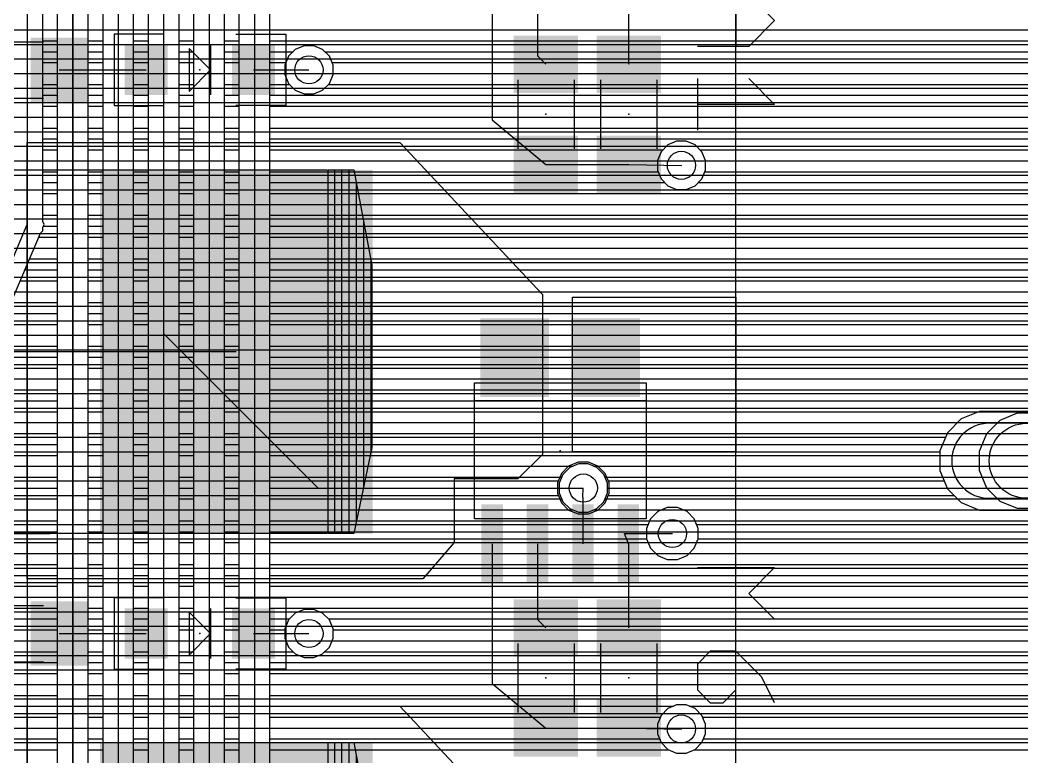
# Model space of a CAD drawing. Extents: x -0.45 to 6.54, y 0 to 7.98.
# Drawn here: x 1.202 to 2.305, y 3.424 to 4.235 of the extents above; entities that cross this region are included whole.
import ezdxf

# ---------------------------------------------------------------- set-up
doc = ezdxf.new("R2010")
doc.units = 0
for name, color, linetype in [('1', 22, 'CONTINUOUS'), ('15', 2, 'CONTINUOUS'), ('16', 175, 'CONTINUOUS'), ('17', 4, 'CONTINUOUS'), ('18', 4, 'CONTINUOUS'), ('2', 3, 'CONTINUOUS'), ('21', 253, 'CONTINUOUS'), ('23', 7, 'CONTINUOUS'), ('51', 253, 'CONTINUOUS')]:
    doc.layers.add(name, color=color, linetype=linetype)

# ---------------------------------------------------------------- blocks, each defined once
blk = doc.blocks.new('RECT')
blk.add_solid([(-0.5, -0.5), (0.5, -0.5), (-0.5, 0.5), (0.5, 0.5)])
blk = doc.blocks.new('LONGP100')
blk.add_lwpolyline([(-0.5, -0.5), (0.5, -0.5, 1), (0.5, 0.5), (-0.5, 0.5, 1)], format="xyb", close=True)
blk = doc.blocks.new('ROUNDP')
blk.add_circle((0, 0), 0.5)
blk = doc.blocks.new('ROUNDV')
blk.add_circle((0, 0), 0.5)

msp = doc.modelspace()

# ---------------------------------------------------------------- linework, layer by layer
at = {"layer": '1'}
for p, q in [((1.99, 0.2715), (1.99, 5.26)), ((1.7216, 4.278738), (1.7216, 4.125182)), ((1.7716, 4.278738), (1.7716, 4.195418)), ((1.8716, 4.278738), (1.8716, 4.186818)), ((1.99, 4.224), (3.44, 4.224)), ((1.99, 4.212), (3.44, 4.212)), ((1.7716, 4.195418), (1.7808, 4.186218)), ((1.99, 4.2), (3.44, 4.2)), ((1.245118, 4.18), (1.340945, 4.18)), ((1.459055, 4.18), (1.52, 4.18)), ((1.8716, 4.186818), (1.8722, 4.186218)), ((1.99, 4.188), (3.44, 4.188)), ((1.99, 4.176), (3.44, 4.176)), ((1.99, 4.164), (3.44, 4.164)), ((1.99, 4.152), (3.44, 4.152)), ((1.99, 4.14), (3.44, 4.14)), ((1.7216, 4.125182), (1.7808, 4.075982)), ((1.99, 4.128), (3.44, 4.128)), ((1.99, 4.116), (3.44, 4.116)), ((1.99, 4.104), (3.44, 4.104)), ((1.21, 3.62), (1.21, 4.1)), ((1.21, 4.1), (1.62, 4.1)), ((1.21, 4.096), (1.62376, 4.096)), ((1.62, 4.1), (1.777, 3.933)), ((1.99, 4.092), (3.44, 4.092)), ((1.21, 4.08), (1.638802, 4.08)), ((1.7808, 4.075982), (1.7808, 4.075982)), ((1.7808, 4.075982), (1.8722, 4.075982)), ((1.8722, 4.075982), (1.929882, 4.074882)), ((1.929882, 4.074882), (1.93, 4.075)), ((1.99, 4.08), (3.44, 4.08)), ((1.21, 4.064), (1.653844, 4.064)), ((1.99, 4.068), (3.44, 4.068)), ((1.21, 4.048), (1.668886, 4.048)), ((1.99, 4.056), (3.44, 4.056)), ((1.99, 4.044), (3.44, 4.044)), ((1.21, 4.032), (1.683928, 4.032)), ((1.99, 4.032), (3.44, 4.032)), ((1.21, 4.016), (1.69897, 4.016)), ((1.99, 4.02), (3.44, 4.02)), ((1.99, 4.008), (3.44, 4.008)), ((1.21, 4), (1.714012, 4)), ((1.99, 3.996), (3.44, 3.996)), ((1.21, 3.984), (1.729054, 3.984)), ((1.99, 3.984), (3.44, 3.984)), ((1.99, 3.972), (3.44, 3.972)), ((1.21, 3.968), (1.744096, 3.968)), ((1.99, 3.96), (3.44, 3.96)), ((1.21, 3.952), (1.759138, 3.952)), ((1.99, 3.948), (3.44, 3.948)), ((1.21, 3.936), (1.77418, 3.936)), ((1.777, 3.933), (1.777, 3.757)), ((1.81, 3.76), (1.81, 3.93)), ((1.81, 3.93), (1.99, 3.93)), ((1.99, 3.936), (3.44, 3.936)), ((1.99, 3.93), (1.99, 3.76)), ((1.21, 3.92), (1.777, 3.92)), ((1.81, 3.92), (1.99, 3.92)), ((1.99, 3.924), (3.44, 3.924)), ((1.21, 3.904), (1.777, 3.904)), ((1.81, 3.904), (1.99, 3.904)), ((1.99, 3.912), (3.44, 3.912)), ((1.99, 3.9), (3.44, 3.9)), ((1.21, 3.888), (1.777, 3.888)), ((1.81, 3.888), (1.99, 3.888)), ((1.99, 3.888), (3.44, 3.888)), ((1.21, 3.872), (1.777, 3.872)), ((1.81, 3.872), (1.99, 3.872)), ((1.99, 3.876), (3.44, 3.876)), ((1.44, 3.87), (0.9, 3.87)), ((1.99, 3.864), (3.44, 3.864)), ((1.21, 3.856), (1.777, 3.856)), ((1.81, 3.856), (1.99, 3.856)), ((1.99, 3.852), (3.44, 3.852)), ((1.21, 3.84), (1.777, 3.84)), ((1.81, 3.84), (1.99, 3.84)), ((1.99, 3.84), (3.44, 3.84)), ((1.99, 3.828), (3.44, 3.828)), ((1.21, 3.824), (1.777, 3.824)), ((1.81, 3.824), (1.99, 3.824)), ((1.99, 3.816), (3.44, 3.816)), ((1.21, 3.808), (1.777, 3.808)), ((1.81, 3.808), (1.99, 3.808)), ((1.99, 3.804), (3.44, 3.804)), ((1.21, 3.792), (1.777, 3.792)), ((1.81, 3.792), (1.99, 3.792)), ((1.99, 3.792), (2.936857, 3.792)), ((1.21, 3.776), (1.777, 3.776)), ((1.81, 3.776), (1.99, 3.776)), ((1.99, 3.78), (2.924857, 3.78)), ((1.99, 3.768), (2.919651, 3.768)), ((1.21, 3.76), (1.777, 3.76)), ((1.777, 3.757), (1.75, 3.73)), ((1.99, 3.76), (1.81, 3.76)), ((1.81, 3.76), (1.99, 3.76)), ((1.99, 3.756), (2.9165, 3.756)), ((1.21, 3.744), (1.764, 3.744)), ((1.99, 3.744), (2.9165, 3.744)), ((1.21, 3.728), (1.68, 3.728)), ((1.75, 3.73), (1.68, 3.73)), ((1.68, 3.73), (1.68, 3.66)), ((1.99, 3.732), (2.919651, 3.732)), ((1.8216, 3.7096), (1.822, 3.72)), ((1.99, 3.72), (2.924857, 3.72)), ((1.21, 3.712), (1.68, 3.712)), ((1.8216, 3.7096), (1.8216, 3.658738)), ((1.99, 3.708), (2.936857, 3.708)), ((1.21, 3.696), (1.68, 3.696)), ((1.99, 3.696), (3.44, 3.696)), ((1.99, 3.684), (3.44, 3.684)), ((1.21, 3.68), (1.68, 3.68)), ((1.21, 3.664), (1.68, 3.664)), ((1.8716, 3.658738), (1.867362, 3.67)), ((1.867362, 3.67), (1.92, 3.67)), ((1.99, 3.672), (3.44, 3.672)), ((1.68, 3.66), (1.6452, 3.62)), ((1.7216, 3.658738), (1.7216, 3.505182)), ((1.7716, 3.658738), (1.7716, 3.575418)), ((1.8716, 3.658738), (1.8716, 3.566818)), ((1.99, 3.66), (3.44, 3.66)), ((1.21, 3.648), (1.66956, 3.648)), ((1.99, 3.648), (3.44, 3.648)), ((1.21, 3.632), (1.65564, 3.632)), ((1.99, 3.636), (3.44, 3.636)), ((1.6452, 3.62), (1.21, 3.62)), ((1.99, 3.624), (3.44, 3.624)), ((1.99, 3.612), (3.44, 3.612)), ((1.99, 3.6), (3.44, 3.6)), ((1.99, 3.588), (3.44, 3.588)), ((1.7716, 3.575418), (1.7808, 3.566218)), ((1.99, 3.576), (3.44, 3.576)), ((1.8716, 3.566818), (1.8722, 3.566218)), ((1.99, 3.564), (3.44, 3.564)), ((1.245118, 3.56), (1.340945, 3.56)), ((1.459055, 3.56), (1.52, 3.56)), ((1.99, 3.552), (3.44, 3.552)), ((1.99, 3.54), (3.44, 3.54)), ((1.99, 3.528), (3.44, 3.528)), ((1.99, 3.516), (3.44, 3.516)), ((1.7216, 3.505182), (1.7808, 3.455982)), ((1.99, 3.504), (3.44, 3.504)), ((1.99, 3.492), (3.44, 3.492)), ((1.21, 3), (1.21, 3.48)), ((1.21, 3.48), (1.62, 3.48)), ((1.62, 3.48), (1.777, 3.313)), ((1.99, 3.48), (3.44, 3.48)), ((1.21, 3.472), (1.627521, 3.472)), ((1.99, 3.468), (3.44, 3.468)), ((1.21, 3.456), (1.642563, 3.456)), ((1.7808, 3.455982), (1.7808, 3.455982)), ((1.7808, 3.455982), (1.8722, 3.455982)), ((1.8722, 3.455982), (1.929882, 3.454882)), ((1.929882, 3.454882), (1.93, 3.455)), ((1.99, 3.456), (3.44, 3.456)), ((1.99, 3.444), (3.44, 3.444)), ((1.21, 3.44), (1.657605, 3.44)), ((1.99, 3.432), (3.44, 3.432))]:
    msp.add_line(p, q, dxfattribs=at)
at = {"layer": '15'}
for p, q in [((1.21, 7.38), (1.21, 2)), ((1.26, 7.35), (1.26, 2.63)), ((1.31, 7.31), (1.31, 3.29)), ((1.36, 7.27), (1.36, 3.89)), ((1.36, 3.89), (1.53, 3.72)), ((1.53, 3.72), (1.822, 3.72))]:
    msp.add_line(p, q, dxfattribs=at)
at = {"layer": '16'}
for p, q in [((1.083, 4.224), (3.469, 4.224)), ((1.079416, 4.208), (3.470592, 4.208)), ((1.074933, 4.192), (3.480017, 4.192)), ((1.065696, 4.176), (6.362, 4.176)), ((1.053556, 4.16), (6.362, 4.16)), ((1.036218, 4.144), (6.362, 4.144)), ((1.002604, 4.128), (6.362, 4.128)), ((0.018, 4.112), (6.362, 4.112)), ((0.018, 4.096), (6.362, 4.096)), ((0.018, 4.08), (6.06046, 4.08)), ((0.018, 4.064), (6.04446, 4.064)), ((0.018, 4.048), (6.036004, 4.048)), ((0.018, 4.032), (6.029376, 4.032)), ((0.276218, 4.016), (6.029008, 4.016)), ((0.299414, 4), (5.727563, 4)), ((0.314149, 3.984), (5.716163, 3.984)), ((0.323386, 3.968), (5.712315, 3.968)), ((0.329064, 3.952), (5.714085, 3.952)), ((0.333, 3.936), (5.722128, 3.936)), ((0.333, 3.92), (5.744184, 3.92)), ((0.331341, 3.904), (5.742613, 3.904)), ((0.840305, 3.888), (5.723325, 3.888)), ((0.8455, 3.872), (5.717315, 3.872)), ((0.841635, 3.856), (5.717526, 3.856)), ((0.290941, 3.84), (5.724634, 3.84)), ((0.255689, 3.824), (5.747441, 3.824)), ((0.018, 3.808), (2.956195, 3.808)), ((2.23802, 3.795991), (2.222759, 3.78073)), ((2.257959, 3.80425), (2.23802, 3.795991)), ((2.362041, 3.80425), (2.257959, 3.80425)), ((0.018, 3.792), (2.234029, 3.792)), ((0.018, 3.776), (2.2208, 3.776)), ((2.222759, 3.78073), (2.2145, 3.760791)), ((2.2145, 3.760791), (2.2145, 3.739209)), ((0.018, 3.76), (2.2145, 3.76)), ((0.018, 3.744), (1.805695, 3.744)), ((1.805856, 3.744161), (1.797839, 3.736144)), ((1.816331, 3.7485), (1.805856, 3.744161)), ((1.827669, 3.7485), (1.816331, 3.7485)), ((1.838144, 3.744161), (1.827669, 3.7485)), ((1.846161, 3.736144), (1.838144, 3.744161)), ((1.838305, 3.744), (2.2145, 3.744)), ((2.2145, 3.739209), (2.222759, 3.71927)), ((0.018, 3.728), (1.794466, 3.728)), ((1.797839, 3.736144), (1.7935, 3.725669)), ((1.8505, 3.725669), (1.846161, 3.736144)), ((1.849534, 3.728), (2.219143, 3.728)), ((1.7935, 3.725669), (1.7935, 3.714331)), ((1.8505, 3.714331), (1.8505, 3.725669)), ((2.222759, 3.71927), (2.23802, 3.704009)), ((1.021496, 3.712), (1.794465, 3.712)), ((1.7935, 3.714331), (1.797839, 3.703856)), ((1.846161, 3.703856), (1.8505, 3.714331)), ((1.849534, 3.712), (2.230029, 3.712)), ((1.045056, 3.696), (1.805695, 3.696)), ((1.797839, 3.703856), (1.805856, 3.695839)), ((1.805856, 3.695839), (1.816331, 3.6915)), ((1.827669, 3.6915), (1.838144, 3.695839)), ((1.838144, 3.695839), (1.846161, 3.703856)), ((1.838305, 3.696), (1.908296, 3.696)), ((1.914331, 3.6985), (1.903856, 3.694161)), ((1.925669, 3.6985), (1.914331, 3.6985)), ((1.936144, 3.694161), (1.925669, 3.6985)), ((1.931704, 3.696), (2.257355, 3.696)), ((2.23802, 3.704009), (2.257959, 3.69575)), ((2.257959, 3.69575), (2.362041, 3.69575)), ((1.816331, 3.6915), (1.827669, 3.6915)), ((1.895839, 3.686144), (1.8915, 3.675669)), ((1.903856, 3.694161), (1.895839, 3.686144)), ((1.944161, 3.686144), (1.936144, 3.694161)), ((1.9485, 3.675669), (1.944161, 3.686144)), ((1.060788, 3.68), (1.893294, 3.68)), ((1.8915, 3.675669), (1.8915, 3.664331)), ((1.946706, 3.68), (5.720011, 3.68)), ((1.9485, 3.664331), (1.9485, 3.675669)), ((1.070026, 3.664), (1.891637, 3.664)), ((1.8915, 3.664331), (1.895839, 3.653856)), ((1.944161, 3.653856), (1.9485, 3.664331)), ((1.948363, 3.664), (5.717315, 3.664)), ((1.895839, 3.653856), (1.903856, 3.645839)), ((1.936144, 3.645839), (1.944161, 3.653856)), ((1.077139, 3.648), (1.901695, 3.648)), ((1.903856, 3.645839), (1.914331, 3.6415)), ((1.914331, 3.6415), (1.925669, 3.6415)), ((1.925669, 3.6415), (1.936144, 3.645839)), ((1.938305, 3.648), (5.72084, 3.648)), ((1.081426, 3.632), (5.732634, 3.632)), ((1.083, 3.616), (5.817315, 3.616)), ((1.083, 3.6), (5.817315, 3.6)), ((1.079684, 3.584), (5.817315, 3.584)), ((1.075397, 3.568), (6.029008, 3.568)), ((1.066273, 3.552), (6.029008, 3.552)), ((1.054556, 3.536), (6.034347, 3.536)), ((1.03795, 3.52), (6.040974, 3.52)), ((1.006336, 3.504), (6.05646, 3.504)), ((0.018, 3.488), (6.084252, 3.488)), ((0.018, 3.472), (6.362, 3.472)), ((0.018, 3.456), (6.362, 3.456)), ((0.018, 3.44), (6.362, 3.44))]:
    msp.add_line(p, q, dxfattribs=at)
at = {"layer": '2'}
for p, q in [((1.41, 6.22), (1.41, 1.53)), ((1.443, 6.228959), (1.443, 0.897042)), ((1.46, 6.23), (1.46, 0.89)), ((1.477, 0.882958), (1.477, 6.222958)), ((1.21, 6.21), (1.21, 4.01)), ((1.243, 6.217042), (1.243, 3.354681)), ((1.26, 3.35), (1.26, 6.21)), ((1.293, 6.217042), (1.293, 2.755667)), ((1.31, 6.21), (1.31, 2.75)), ((1.343, 6.217042), (1.343, 2.176722)), ((1.36, 6.21), (1.36, 2.17)), ((1.393, 6.218959), (1.393, 1.537042)), ((1.427, 1.522958), (1.427, 6.212958)), ((1.227, 4.013305), (1.227, 6.202958)), ((1.277, 3.352119), (1.277, 6.202958)), ((1.327, 2.751208), (1.327, 6.202958)), ((1.377, 2.170273), (1.377, 6.202958)), ((1.227, 4.224), (1.243, 4.224)), ((1.277, 4.224), (1.293, 4.224)), ((1.327, 4.224), (1.343, 4.224)), ((1.377, 4.224), (1.393, 4.224)), ((1.427, 4.224), (1.443, 4.224)), ((1.477, 4.224), (3.469123, 4.224)), ((1.227, 4.212), (1.243, 4.212)), ((1.277, 4.212), (1.293, 4.212)), ((1.327, 4.212), (1.343, 4.212)), ((1.377, 4.212), (1.393, 4.212)), ((1.427, 4.212), (1.443, 4.212)), ((1.477, 4.212), (3.469756, 4.212)), ((1.504989, 4.202466), (1.497534, 4.195011)), ((1.514729, 4.2065), (1.504989, 4.202466)), ((1.525271, 4.2065), (1.514729, 4.2065)), ((1.535011, 4.202466), (1.525271, 4.2065)), ((1.542466, 4.195011), (1.535011, 4.202466)), ((1.227, 4.2), (1.243, 4.2)), ((1.277, 4.2), (1.293, 4.2)), ((1.327, 4.2), (1.343, 4.2)), ((1.377, 4.2), (1.393, 4.2)), ((1.427, 4.2), (1.443, 4.2)), ((1.477, 4.2), (1.502523, 4.2)), ((1.497534, 4.195011), (1.4935, 4.185271)), ((1.537477, 4.2), (3.474175, 4.2)), ((1.5465, 4.185271), (1.542466, 4.195011)), ((1.227, 4.188), (1.243, 4.188)), ((1.277, 4.188), (1.293, 4.188)), ((1.327, 4.188), (1.343, 4.188)), ((1.377, 4.188), (1.393, 4.188)), ((1.427, 4.188), (1.443, 4.188)), ((1.477, 4.188), (1.49463, 4.188)), ((1.4935, 4.185271), (1.4935, 4.174729)), ((1.54537, 4.188), (3.484291, 4.188)), ((1.5465, 4.174729), (1.5465, 4.185271)), ((1.227, 4.176), (1.243, 4.176)), ((1.277, 4.176), (1.293, 4.176)), ((1.327, 4.176), (1.343, 4.176)), ((1.377, 4.176), (1.393, 4.176)), ((1.427, 4.176), (1.443, 4.176)), ((1.477, 4.176), (1.4935, 4.176)), ((1.4935, 4.174729), (1.497534, 4.164989)), ((1.542466, 4.164989), (1.5465, 4.174729)), ((1.5465, 4.176), (6.304, 4.176)), ((1.227, 4.164), (1.243, 4.164)), ((1.277, 4.164), (1.293, 4.164)), ((1.327, 4.164), (1.343, 4.164)), ((1.377, 4.164), (1.393, 4.164)), ((1.427, 4.164), (1.443, 4.164)), ((1.477, 4.164), (1.498523, 4.164)), ((1.497534, 4.164989), (1.504989, 4.157534)), ((1.535011, 4.157534), (1.542466, 4.164989)), ((1.541477, 4.164), (6.304, 4.164)), ((1.227, 4.152), (1.243, 4.152)), ((1.277, 4.152), (1.293, 4.152)), ((1.327, 4.152), (1.343, 4.152)), ((1.377, 4.152), (1.393, 4.152)), ((1.427, 4.152), (1.443, 4.152)), ((1.477, 4.152), (6.304, 4.152)), ((1.504989, 4.157534), (1.514729, 4.1535)), ((1.514729, 4.1535), (1.525271, 4.1535)), ((1.525271, 4.1535), (1.535011, 4.157534)), ((1.227, 4.14), (1.243, 4.14)), ((1.277, 4.14), (1.293, 4.14)), ((1.327, 4.14), (1.343, 4.14)), ((1.377, 4.14), (1.393, 4.14)), ((1.427, 4.14), (1.443, 4.14)), ((1.477, 4.14), (6.304, 4.14)), ((1.227, 4.128), (1.243, 4.128)), ((1.277, 4.128), (1.293, 4.128)), ((1.327, 4.128), (1.343, 4.128)), ((1.377, 4.128), (1.393, 4.128)), ((1.427, 4.128), (1.443, 4.128)), ((1.477, 4.128), (6.304, 4.128)), ((1.227, 4.116), (1.243, 4.116)), ((1.277, 4.116), (1.293, 4.116)), ((1.327, 4.116), (1.343, 4.116)), ((1.377, 4.116), (1.393, 4.116)), ((1.427, 4.116), (1.443, 4.116)), ((1.477, 4.116), (6.304, 4.116)), ((1.227, 4.104), (1.243, 4.104)), ((1.277, 4.104), (1.293, 4.104)), ((1.327, 4.104), (1.343, 4.104)), ((1.377, 4.104), (1.393, 4.104)), ((1.427, 4.104), (1.443, 4.104)), ((1.477, 4.104), (6.304, 4.104)), ((1.227, 4.092), (1.243, 4.092)), ((1.277, 4.092), (1.293, 4.092)), ((1.327, 4.092), (1.343, 4.092)), ((1.377, 4.092), (1.393, 4.092)), ((1.427, 4.092), (1.443, 4.092)), ((1.477, 4.092), (1.909523, 4.092)), ((1.914989, 4.097466), (1.907534, 4.090011)), ((1.924729, 4.1015), (1.914989, 4.097466)), ((1.935271, 4.1015), (1.924729, 4.1015)), ((1.945011, 4.097466), (1.935271, 4.1015)), ((1.952466, 4.090011), (1.945011, 4.097466)), ((1.950477, 4.092), (6.089478, 4.092)), ((1.907534, 4.090011), (1.9035, 4.080271)), ((1.9565, 4.080271), (1.952466, 4.090011)), ((1.227, 4.08), (1.243, 4.08)), ((1.277, 4.08), (1.293, 4.08)), ((1.327, 4.08), (1.343, 4.08)), ((1.377, 4.08), (1.393, 4.08)), ((1.427, 4.08), (1.443, 4.08)), ((1.477, 4.08), (1.9035, 4.08)), ((1.9035, 4.080271), (1.9035, 4.069729)), ((1.9035, 4.069729), (1.907534, 4.059989)), ((1.952466, 4.059989), (1.9565, 4.069729)), ((1.9565, 4.069729), (1.9565, 4.080271)), ((1.9565, 4.08), (6.063288, 4.08)), ((1.227, 4.068), (1.243, 4.068)), ((1.277, 4.068), (1.293, 4.068)), ((1.327, 4.068), (1.343, 4.068)), ((1.377, 4.068), (1.393, 4.068)), ((1.427, 4.068), (1.443, 4.068)), ((1.477, 4.068), (1.904216, 4.068)), ((1.907534, 4.059989), (1.914989, 4.052534)), ((1.945011, 4.052534), (1.952466, 4.059989)), ((1.955784, 4.068), (6.051288, 4.068)), ((1.227, 4.056), (1.243, 4.056)), ((1.277, 4.056), (1.293, 4.056)), ((1.327, 4.056), (1.343, 4.056)), ((1.377, 4.056), (1.393, 4.056)), ((1.427, 4.056), (1.443, 4.056)), ((1.477, 4.056), (1.911523, 4.056)), ((1.914989, 4.052534), (1.924729, 4.0485)), ((1.924729, 4.0485), (1.935271, 4.0485)), ((1.935271, 4.0485), (1.945011, 4.052534)), ((1.948477, 4.056), (6.041482, 4.056)), ((1.227, 4.044), (1.243, 4.044)), ((1.277, 4.044), (1.293, 4.044)), ((1.327, 4.044), (1.343, 4.044)), ((1.377, 4.044), (1.393, 4.044)), ((1.427, 4.044), (1.443, 4.044)), ((1.477, 4.044), (6.036512, 4.044)), ((1.227, 4.032), (1.243, 4.032)), ((1.277, 4.032), (1.293, 4.032)), ((1.327, 4.032), (1.343, 4.032)), ((1.377, 4.032), (1.393, 4.032)), ((1.427, 4.032), (1.443, 4.032)), ((1.477, 4.032), (6.031541, 4.032)), ((1.227, 4.02), (1.243, 4.02)), ((1.277, 4.02), (1.293, 4.02)), ((1.327, 4.02), (1.343, 4.02)), ((1.377, 4.02), (1.393, 4.02)), ((1.427, 4.02), (1.443, 4.02)), ((1.477, 4.02), (6.031008, 4.02)), ((1.151, 3.871), (1.21, 4.01)), ((1.2284, 4.00984), (1.227, 4.013305)), ((1.227, 4.006541), (1.2284, 4.00984)), ((1.227, 4.002958), (1.227, 4.006541)), ((1.227619, 4.008), (1.243, 4.008)), ((1.277, 4.008), (1.293, 4.008)), ((1.327, 4.008), (1.343, 4.008)), ((1.377, 4.008), (1.393, 4.008)), ((1.427, 4.008), (1.443, 4.008)), ((1.477, 4.008), (6.031008, 4.008)), ((1.168, 3.867541), (1.224357, 4.000316)), ((1.222525, 3.996), (1.243, 3.996)), ((1.224357, 4.000316), (1.227, 4.002958)), ((1.277, 3.996), (1.293, 3.996)), ((1.327, 3.996), (1.343, 3.996)), ((1.377, 3.996), (1.393, 3.996)), ((1.427, 3.996), (1.443, 3.996)), ((1.477, 3.996), (5.733463, 3.996)), ((1.217432, 3.984), (1.243, 3.984)), ((1.277, 3.984), (1.293, 3.984)), ((1.327, 3.984), (1.343, 3.984)), ((1.377, 3.984), (1.393, 3.984)), ((1.427, 3.984), (1.443, 3.984)), ((1.477, 3.984), (5.723833, 3.984)), ((1.212338, 3.972), (1.243, 3.972)), ((1.277, 3.972), (1.293, 3.972)), ((1.327, 3.972), (1.343, 3.972)), ((1.377, 3.972), (1.393, 3.972)), ((1.427, 3.972), (1.443, 3.972)), ((1.477, 3.972), (5.719315, 3.972)), ((1.207245, 3.96), (1.243, 3.96)), ((1.277, 3.96), (1.293, 3.96)), ((1.327, 3.96), (1.343, 3.96)), ((1.377, 3.96), (1.393, 3.96)), ((1.427, 3.96), (1.443, 3.96)), ((1.477, 3.96), (5.719315, 3.96)), ((1.202151, 3.948), (1.243, 3.948)), ((1.277, 3.948), (1.293, 3.948)), ((1.327, 3.948), (1.343, 3.948)), ((1.377, 3.948), (1.393, 3.948)), ((1.427, 3.948), (1.443, 3.948)), ((1.477, 3.948), (5.723004, 3.948)), ((1.197058, 3.936), (1.243, 3.936)), ((1.277, 3.936), (1.293, 3.936)), ((1.327, 3.936), (1.343, 3.936)), ((1.377, 3.936), (1.393, 3.936)), ((1.427, 3.936), (1.443, 3.936)), ((1.477, 3.936), (5.731463, 3.936)), ((1.191964, 3.924), (1.243, 3.924)), ((1.277, 3.924), (1.293, 3.924)), ((1.327, 3.924), (1.343, 3.924)), ((1.377, 3.924), (1.393, 3.924)), ((1.427, 3.924), (1.443, 3.924)), ((1.477, 3.924), (5.819691, 3.924)), ((1.186871, 3.912), (1.243, 3.912)), ((1.277, 3.912), (1.293, 3.912)), ((1.327, 3.912), (1.343, 3.912)), ((1.377, 3.912), (1.393, 3.912)), ((1.427, 3.912), (1.443, 3.912)), ((1.477, 3.912), (5.819315, 3.912)), ((1.181777, 3.9), (1.243, 3.9)), ((1.277, 3.9), (1.293, 3.9)), ((1.327, 3.9), (1.343, 3.9)), ((1.377, 3.9), (1.393, 3.9)), ((1.427, 3.9), (1.443, 3.9)), ((1.477, 3.9), (3.662523, 3.9)), ((1.176684, 3.888), (1.243, 3.888)), ((1.277, 3.888), (1.293, 3.888)), ((1.327, 3.888), (1.343, 3.888)), ((1.377, 3.888), (1.393, 3.888)), ((1.427, 3.888), (1.443, 3.888)), ((1.477, 3.888), (3.65463, 3.888)), ((1.17159, 3.876), (1.243, 3.876)), ((1.277, 3.876), (1.293, 3.876)), ((1.327, 3.876), (1.343, 3.876)), ((1.377, 3.876), (1.393, 3.876)), ((1.427, 3.876), (1.443, 3.876)), ((1.477, 3.876), (3.6535, 3.876)), ((1.168, 3.864), (1.243, 3.864)), ((1.277, 3.864), (1.293, 3.864)), ((1.327, 3.864), (1.343, 3.864)), ((1.377, 3.864), (1.393, 3.864)), ((1.427, 3.864), (1.443, 3.864)), ((1.477, 3.864), (3.658523, 3.864)), ((0.835477, 3.852), (1.243, 3.852)), ((1.277, 3.852), (1.293, 3.852)), ((1.327, 3.852), (1.343, 3.852)), ((1.377, 3.852), (1.393, 3.852)), ((1.427, 3.852), (1.443, 3.852)), ((1.477, 3.852), (5.721347, 3.852)), ((0.286941, 3.84), (1.243, 3.84)), ((1.277, 3.84), (1.293, 3.84)), ((1.327, 3.84), (1.343, 3.84)), ((1.377, 3.84), (1.393, 3.84)), ((1.427, 3.84), (1.443, 3.84)), ((1.477, 3.84), (5.727463, 3.84)), ((0.26289, 3.828), (1.243, 3.828)), ((1.277, 3.828), (1.293, 3.828)), ((1.327, 3.828), (1.343, 3.828)), ((1.377, 3.828), (1.393, 3.828)), ((1.427, 3.828), (1.443, 3.828)), ((1.477, 3.828), (5.743011, 3.828)), ((0.016, 3.816), (1.243, 3.816)), ((1.277, 3.816), (1.293, 3.816)), ((1.327, 3.816), (1.343, 3.816)), ((1.377, 3.816), (1.393, 3.816)), ((1.427, 3.816), (1.443, 3.816)), ((1.477, 3.816), (5.819315, 3.816)), ((0.016, 3.804), (1.243, 3.804)), ((1.277, 3.804), (1.293, 3.804)), ((1.327, 3.804), (1.343, 3.804)), ((1.377, 3.804), (1.393, 3.804)), ((1.427, 3.804), (1.443, 3.804)), ((1.477, 3.804), (5.747839, 3.804)), ((2.280403, 3.794295), (2.265705, 3.779597)), ((2.299607, 3.80225), (2.280403, 3.794295)), ((2.320393, 3.80225), (2.299607, 3.80225)), ((0.016, 3.792), (1.243, 3.792)), ((1.277, 3.792), (1.293, 3.792)), ((1.327, 3.792), (1.343, 3.792)), ((1.377, 3.792), (1.393, 3.792)), ((1.427, 3.792), (1.443, 3.792)), ((1.477, 3.792), (2.278107, 3.792)), ((0.016, 3.78), (1.243, 3.78)), ((1.277, 3.78), (1.293, 3.78)), ((1.327, 3.78), (1.343, 3.78)), ((1.377, 3.78), (1.393, 3.78)), ((1.427, 3.78), (1.443, 3.78)), ((1.477, 3.78), (2.266107, 3.78)), ((2.265705, 3.779597), (2.25775, 3.760393)), ((0.016, 3.768), (1.243, 3.768)), ((1.277, 3.768), (1.293, 3.768)), ((1.327, 3.768), (1.343, 3.768)), ((1.377, 3.768), (1.393, 3.768)), ((1.427, 3.768), (1.443, 3.768)), ((1.477, 3.768), (2.260901, 3.768)), ((0.016, 3.756), (1.243, 3.756)), ((1.277, 3.756), (1.293, 3.756)), ((1.327, 3.756), (1.343, 3.756)), ((1.377, 3.756), (1.393, 3.756)), ((1.427, 3.756), (1.443, 3.756)), ((1.477, 3.756), (2.25775, 3.756)), ((2.25775, 3.760393), (2.25775, 3.739607)), ((0.016, 3.744), (1.243, 3.744)), ((1.277, 3.744), (1.293, 3.744)), ((1.327, 3.744), (1.343, 3.744)), ((1.377, 3.744), (1.393, 3.744)), ((1.427, 3.744), (1.443, 3.744)), ((1.477, 3.744), (1.810694, 3.744)), ((1.806989, 3.742466), (1.799534, 3.735011)), ((1.816729, 3.7465), (1.806989, 3.742466)), ((1.827271, 3.7465), (1.816729, 3.7465)), ((1.837011, 3.742466), (1.827271, 3.7465)), ((1.833306, 3.744), (2.25775, 3.744)), ((1.844466, 3.735011), (1.837011, 3.742466)), ((2.25775, 3.739607), (2.265705, 3.720403)), ((0.016, 3.732), (1.243, 3.732)), ((1.277, 3.732), (1.293, 3.732)), ((1.327, 3.732), (1.343, 3.732)), ((1.377, 3.732), (1.393, 3.732)), ((1.427, 3.732), (1.443, 3.732)), ((1.477, 3.732), (1.798287, 3.732)), ((1.799534, 3.735011), (1.7955, 3.725271)), ((1.8485, 3.725271), (1.844466, 3.735011)), ((1.845713, 3.732), (2.260901, 3.732)), ((0.99301, 3.72), (1.243, 3.72)), ((1.277, 3.72), (1.293, 3.72)), ((1.327, 3.72), (1.343, 3.72)), ((1.377, 3.72), (1.393, 3.72)), ((1.427, 3.72), (1.443, 3.72)), ((1.477, 3.72), (1.7955, 3.72)), ((1.7955, 3.725271), (1.7955, 3.714729)), ((1.8485, 3.714729), (1.8485, 3.725271)), ((1.8485, 3.72), (2.266107, 3.72)), ((2.265705, 3.720403), (2.280403, 3.705705)), ((1.024424, 3.708), (1.243, 3.708)), ((1.277, 3.708), (1.293, 3.708)), ((1.327, 3.708), (1.343, 3.708)), ((1.377, 3.708), (1.393, 3.708)), ((1.427, 3.708), (1.443, 3.708)), ((1.477, 3.708), (1.798287, 3.708)), ((1.7955, 3.714729), (1.799534, 3.704989)), ((1.844466, 3.704989), (1.8485, 3.714729)), ((1.845713, 3.708), (2.278107, 3.708)), ((2.280403, 3.705705), (2.299607, 3.69775)), ((1.042227, 3.696), (1.243, 3.696)), ((1.277, 3.696), (1.293, 3.696)), ((1.327, 3.696), (1.343, 3.696)), ((1.377, 3.696), (1.393, 3.696)), ((1.427, 3.696), (1.443, 3.696)), ((1.477, 3.696), (1.810693, 3.696)), ((1.799534, 3.704989), (1.806989, 3.697534)), ((1.806989, 3.697534), (1.816729, 3.6935)), ((1.827271, 3.6935), (1.837011, 3.697534)), ((1.833307, 3.696), (5.733463, 3.696)), ((1.837011, 3.697534), (1.844466, 3.704989)), ((2.299607, 3.69775), (2.320393, 3.69775)), ((1.054227, 3.684), (1.243, 3.684)), ((1.277, 3.684), (1.293, 3.684)), ((1.327, 3.684), (1.343, 3.684)), ((1.377, 3.684), (1.393, 3.684)), ((1.427, 3.684), (1.443, 3.684)), ((1.477, 3.684), (5.723833, 3.684)), ((1.816729, 3.6935), (1.827271, 3.6935)), ((1.063098, 3.672), (1.243, 3.672)), ((1.277, 3.672), (1.293, 3.672)), ((1.327, 3.672), (1.343, 3.672)), ((1.377, 3.672), (1.393, 3.672)), ((1.427, 3.672), (1.443, 3.672)), ((1.477, 3.672), (5.719315, 3.672)), ((1.070026, 3.66), (1.243, 3.66)), ((1.277, 3.66), (1.293, 3.66)), ((1.327, 3.66), (1.343, 3.66)), ((1.377, 3.66), (1.393, 3.66)), ((1.427, 3.66), (1.443, 3.66)), ((1.477, 3.66), (5.719315, 3.66)), ((1.075068, 3.648), (1.243, 3.648)), ((1.277, 3.648), (1.293, 3.648)), ((1.327, 3.648), (1.343, 3.648)), ((1.377, 3.648), (1.393, 3.648)), ((1.427, 3.648), (1.443, 3.648)), ((1.477, 3.648), (5.723004, 3.648)), ((1.078284, 3.636), (1.243, 3.636)), ((1.277, 3.636), (1.293, 3.636)), ((1.327, 3.636), (1.343, 3.636)), ((1.377, 3.636), (1.393, 3.636)), ((1.427, 3.636), (1.443, 3.636)), ((1.477, 3.636), (5.731463, 3.636)), ((1.081, 3.624), (1.243, 3.624)), ((1.277, 3.624), (1.293, 3.624)), ((1.327, 3.624), (1.343, 3.624)), ((1.377, 3.624), (1.393, 3.624)), ((1.427, 3.624), (1.443, 3.624)), ((1.477, 3.624), (5.819691, 3.624)), ((1.081, 3.612), (1.243, 3.612)), ((1.277, 3.612), (1.293, 3.612)), ((1.327, 3.612), (1.343, 3.612)), ((1.377, 3.612), (1.393, 3.612)), ((1.427, 3.612), (1.443, 3.612)), ((1.477, 3.612), (5.819315, 3.612)), ((1.081, 3.6), (1.243, 3.6)), ((1.277, 3.6), (1.293, 3.6)), ((1.327, 3.6), (1.343, 3.6)), ((1.377, 3.6), (1.393, 3.6)), ((1.427, 3.6), (1.443, 3.6)), ((1.477, 3.6), (5.822176, 3.6)), ((1.078686, 3.588), (1.243, 3.588)), ((1.277, 3.588), (1.293, 3.588)), ((1.327, 3.588), (1.343, 3.588)), ((1.377, 3.588), (1.393, 3.588)), ((1.427, 3.588), (1.443, 3.588)), ((1.477, 3.588), (5.829463, 3.588)), ((1.514729, 3.5865), (1.504989, 3.582466)), ((1.525271, 3.5865), (1.514729, 3.5865)), ((1.535011, 3.582466), (1.525271, 3.5865)), ((1.07547, 3.576), (1.243, 3.576)), ((1.277, 3.576), (1.293, 3.576)), ((1.327, 3.576), (1.343, 3.576)), ((1.377, 3.576), (1.393, 3.576)), ((1.427, 3.576), (1.443, 3.576)), ((1.477, 3.576), (1.498523, 3.576)), ((1.497534, 3.575011), (1.4935, 3.565271)), ((1.504989, 3.582466), (1.497534, 3.575011)), ((1.542466, 3.575011), (1.535011, 3.582466)), ((1.541477, 3.576), (5.847839, 3.576)), ((1.5465, 3.565271), (1.542466, 3.575011)), ((1.070892, 3.564), (1.243, 3.564)), ((1.277, 3.564), (1.293, 3.564)), ((1.327, 3.564), (1.343, 3.564)), ((1.377, 3.564), (1.393, 3.564)), ((1.427, 3.564), (1.443, 3.564)), ((1.477, 3.564), (1.4935, 3.564)), ((1.4935, 3.565271), (1.4935, 3.554729)), ((1.5465, 3.554729), (1.5465, 3.565271)), ((1.5465, 3.564), (6.031008, 3.564)), ((1.063964, 3.552), (1.243, 3.552)), ((1.277, 3.552), (1.293, 3.552)), ((1.327, 3.552), (1.343, 3.552)), ((1.377, 3.552), (1.393, 3.552)), ((1.427, 3.552), (1.443, 3.552)), ((1.477, 3.552), (1.49463, 3.552)), ((1.4935, 3.554729), (1.497534, 3.544989)), ((1.542466, 3.544989), (1.5465, 3.554729)), ((1.54537, 3.552), (6.031008, 3.552)), ((1.055728, 3.54), (1.243, 3.54)), ((1.277, 3.54), (1.293, 3.54)), ((1.327, 3.54), (1.343, 3.54)), ((1.377, 3.54), (1.393, 3.54)), ((1.427, 3.54), (1.443, 3.54)), ((1.477, 3.54), (1.502523, 3.54)), ((1.497534, 3.544989), (1.504989, 3.537534)), ((1.535011, 3.537534), (1.542466, 3.544989)), ((1.537477, 3.54), (6.034855, 3.54)), ((1.504989, 3.537534), (1.514729, 3.5335)), ((1.514729, 3.5335), (1.525271, 3.5335)), ((1.525271, 3.5335), (1.535011, 3.537534)), ((1.043728, 3.528), (1.243, 3.528)), ((1.277, 3.528), (1.293, 3.528)), ((1.327, 3.528), (1.343, 3.528)), ((1.377, 3.528), (1.393, 3.528)), ((1.427, 3.528), (1.443, 3.528)), ((1.477, 3.528), (6.039825, 3.528)), ((1.027022, 3.516), (1.243, 3.516)), ((1.277, 3.516), (1.293, 3.516)), ((1.327, 3.516), (1.343, 3.516)), ((1.377, 3.516), (1.393, 3.516)), ((1.427, 3.516), (1.443, 3.516)), ((1.477, 3.516), (6.047288, 3.516)), ((0.998609, 3.504), (1.243, 3.504)), ((1.277, 3.504), (1.293, 3.504)), ((1.327, 3.504), (1.343, 3.504)), ((1.377, 3.504), (1.393, 3.504)), ((1.427, 3.504), (1.443, 3.504)), ((1.477, 3.504), (6.059288, 3.504)), ((0.016, 3.492), (1.243, 3.492)), ((1.277, 3.492), (1.293, 3.492)), ((1.327, 3.492), (1.343, 3.492)), ((1.377, 3.492), (1.393, 3.492)), ((1.427, 3.492), (1.443, 3.492)), ((1.477, 3.492), (6.079821, 3.492)), ((0.016, 3.48), (1.243, 3.48)), ((1.277, 3.48), (1.293, 3.48)), ((1.327, 3.48), (1.343, 3.48)), ((1.377, 3.48), (1.393, 3.48)), ((1.427, 3.48), (1.443, 3.48)), ((1.477, 3.48), (1.921108, 3.48)), ((1.914989, 3.477466), (1.907534, 3.470011)), ((1.924729, 3.4815), (1.914989, 3.477466)), ((1.935271, 3.4815), (1.924729, 3.4815)), ((1.945011, 3.477466), (1.935271, 3.4815)), ((1.938892, 3.48), (6.304, 3.48)), ((1.952466, 3.470011), (1.945011, 3.477466)), ((0.016, 3.468), (1.243, 3.468)), ((1.277, 3.468), (1.293, 3.468)), ((1.327, 3.468), (1.343, 3.468)), ((1.377, 3.468), (1.393, 3.468)), ((1.427, 3.468), (1.443, 3.468)), ((1.477, 3.468), (1.906701, 3.468)), ((1.907534, 3.470011), (1.9035, 3.460271)), ((1.9565, 3.460271), (1.952466, 3.470011)), ((1.953299, 3.468), (6.304, 3.468)), ((0.016, 3.456), (1.243, 3.456)), ((1.277, 3.456), (1.293, 3.456)), ((1.327, 3.456), (1.343, 3.456)), ((1.377, 3.456), (1.393, 3.456)), ((1.427, 3.456), (1.443, 3.456)), ((1.477, 3.456), (1.9035, 3.456)), ((1.9035, 3.460271), (1.9035, 3.449729)), ((1.9565, 3.449729), (1.9565, 3.460271)), ((1.9565, 3.456), (6.304, 3.456)), ((0.016, 3.444), (1.243, 3.444)), ((1.277, 3.444), (1.293, 3.444)), ((1.327, 3.444), (1.343, 3.444)), ((1.377, 3.444), (1.393, 3.444)), ((1.427, 3.444), (1.443, 3.444)), ((1.477, 3.444), (1.905873, 3.444)), ((1.9035, 3.449729), (1.907534, 3.439989)), ((1.952466, 3.439989), (1.9565, 3.449729)), ((1.954127, 3.444), (6.304, 3.444)), ((0.016, 3.432), (1.243, 3.432)), ((1.277, 3.432), (1.293, 3.432)), ((1.327, 3.432), (1.343, 3.432)), ((1.377, 3.432), (1.393, 3.432)), ((1.427, 3.432), (1.443, 3.432)), ((1.477, 3.432), (1.916279, 3.432)), ((1.907534, 3.439989), (1.914989, 3.432534)), ((1.914989, 3.432534), (1.924729, 3.4285)), ((1.935271, 3.4285), (1.945011, 3.432534)), ((1.943721, 3.432), (6.304, 3.432)), ((1.945011, 3.432534), (1.952466, 3.439989)), ((1.924729, 3.4285), (1.935271, 3.4285))]:
    msp.add_line(p, q, dxfattribs=at)
at = {"layer": '21'}
for p, q in [((1.990036, 4.2625), (1.990036, 4.205785)), ((2.004215, 4.2625), (2.032573, 4.234142)), ((2.032573, 4.234142), (2.004215, 4.205785)), ((1.36063, 4.21937), (1.305512, 4.21937)), ((1.305512, 4.21937), (1.305512, 4.14063)), ((1.43937, 4.21937), (1.494488, 4.21937)), ((1.494488, 4.21937), (1.494488, 4.14063)), ((1.411811, 4.18), (1.388189, 4.203622)), ((1.388189, 4.203622), (1.388189, 4.156378)), ((1.411811, 4.207559), (1.411811, 4.18)), ((2.004215, 4.205785), (1.9475, 4.205785)), ((1.388189, 4.156378), (1.411811, 4.18)), ((1.411811, 4.18), (1.411811, 4.152441)), ((1.9475, 4.170421), (1.9475, 4.113706)), ((2.004215, 4.170421), (2.032573, 4.142064)), ((1.305512, 4.14063), (1.36063, 4.14063)), ((1.494488, 4.14063), (1.43937, 4.14063)), ((2.032573, 4.142064), (1.9475, 4.142064)), ((1.179882, 4.07), (1.540118, 4.07)), ((1.18, 4.07), (1.235, 4.07)), ((1.541102, 4.07), (1.569409, 4.07)), ((1.541102, 3.67), (1.541102, 4.07)), ((1.548, 4.07), (1.548, 3.67)), ((1.556, 4.07), (1.556, 3.67)), ((1.564, 4.07), (1.564, 3.67)), ((1.569409, 4.07), (1.589173, 3.965236)), ((1.572, 4.056268), (1.572, 3.682421)), ((1.58, 4.013862), (1.58, 3.72078)), ((1.588, 3.971455), (1.588, 3.759138)), ((1.589173, 3.965236), (1.589173, 3.764764)), ((1.589173, 3.764764), (1.569409, 3.67)), ((1.540118, 3.67), (1.179882, 3.67)), ((1.18, 3.67), (1.235, 3.67)), ((1.569409, 3.67), (1.541102, 3.67)), ((1.9475, 3.6325), (2.032573, 3.6325)), ((2.032573, 3.6325), (2.004215, 3.604142)), ((1.36063, 3.59937), (1.305512, 3.59937)), ((1.305512, 3.59937), (1.305512, 3.52063)), ((1.43937, 3.59937), (1.494488, 3.59937)), ((1.494488, 3.59937), (1.494488, 3.52063)), ((2.004215, 3.604142), (2.032573, 3.575785)), ((1.411811, 3.587559), (1.411811, 3.56)), ((1.411811, 3.56), (1.388189, 3.583622)), ((1.388189, 3.583622), (1.388189, 3.536378)), ((2.032573, 3.575785), (1.9475, 3.575785)), ((1.388189, 3.536378), (1.411811, 3.56)), ((1.411811, 3.56), (1.411811, 3.532441)), ((1.961679, 3.540421), (1.9475, 3.526243)), ((1.990036, 3.540421), (1.961679, 3.540421)), ((2.018394, 3.512064), (1.990036, 3.540421)), ((1.990036, 3.497885), (1.990036, 3.540421)), ((1.305512, 3.52063), (1.36063, 3.52063)), ((1.494488, 3.52063), (1.43937, 3.52063)), ((1.9475, 3.526243), (1.9475, 3.497885)), ((2.032573, 3.483706), (2.018394, 3.512064)), ((1.9475, 3.497885), (1.961679, 3.483706)), ((1.975858, 3.483706), (1.990036, 3.497885)), ((1.961679, 3.483706), (1.975858, 3.483706)), ((1.179882, 3.44), (1.540118, 3.44)), ((1.18, 3.44), (1.235, 3.44)), ((1.541102, 3.44), (1.569409, 3.44)), ((1.541102, 3.04), (1.541102, 3.44)), ((1.548, 3.44), (1.548, 3.04)), ((1.556, 3.44), (1.556, 3.04)), ((1.564, 3.44), (1.564, 3.04)), ((1.569409, 3.44), (1.589173, 3.335236)), ((1.572, 3.426268), (1.572, 3.052421))]:
    msp.add_line(p, q, dxfattribs=at)
at = {"layer": '23'}
for p in [(1.4, 4.18), (1.7808, 4.1311), (1.8722, 4.1311), (1.7966, 3.7611), (1.4, 3.56), (1.7808, 3.5111), (1.8722, 3.5111)]:
    msp.add_point(p, dxfattribs=at)
at = {"layer": '51'}
for p, q in [((1.152008, 4.210984), (1.227992, 4.210984)), ((1.749816, 4.169092), (1.749816, 4.093108)), ((1.811784, 4.169092), (1.811784, 4.093108)), ((1.841216, 4.093108), (1.841216, 4.169092)), ((1.903184, 4.093108), (1.903184, 4.169092)), ((1.152008, 4.149016), (1.227992, 4.149016)), ((1.702112, 3.816218), (1.702112, 3.835903)), ((1.702112, 3.835903), (1.891088, 3.835903)), ((1.891088, 3.835903), (1.891088, 3.816218)), ((1.702112, 3.686297), (1.702112, 3.816218)), ((1.702112, 3.816218), (1.891088, 3.816218)), ((1.891088, 3.816218), (1.891088, 3.686297)), ((1.891088, 3.686297), (1.702112, 3.686297)), ((1.152008, 3.590984), (1.227992, 3.590984)), ((1.749816, 3.549092), (1.749816, 3.473108)), ((1.811784, 3.549092), (1.811784, 3.473108)), ((1.841216, 3.473108), (1.841216, 3.549092)), ((1.903184, 3.473108), (1.903184, 3.549092)), ((1.152008, 3.529016), (1.227992, 3.529016))]:
    msp.add_line(p, q, dxfattribs=at)

# ---------------------------------------------------------------- block references
at = {"layer": '1'}
for p, xscale, yscale in [((1.245118, 4.18), 0.062992, 0.070866), ((1.340945, 4.18), 0.047244, 0.055118), ((1.459055, 4.18), 0.047244, 0.055118), ((1.245118, 3.56), 0.062992, 0.070866), ((1.340945, 3.56), 0.047244, 0.055118), ((1.459055, 3.56), 0.047244, 0.055118)]:
    msp.add_blockref('RECT', p, dxfattribs=dict(at, xscale=xscale, yscale=yscale))
for p, xscale, yscale, rotation in [((1.7808, 4.186218), 0.062992, 0.070866, 270), ((1.8722, 4.186218), 0.062992, 0.070866, 90), ((1.7808, 4.075982), 0.062992, 0.070866, 270), ((1.8722, 4.075982), 0.062992, 0.070866, 90), ((1.44, 3.87), 0.4, 0.3, 270), ((1.7466, 3.863462), 0.075591, 0.086614, 180), ((1.8466, 3.863462), 0.075591, 0.086614, 180), ((1.7216, 3.658738), 0.023622, 0.086614, 180), ((1.7716, 3.658738), 0.023622, 0.086614, 180), ((1.8216, 3.658738), 0.023622, 0.086614, 180), ((1.8716, 3.658738), 0.023622, 0.086614, 180), ((1.7808, 3.566218), 0.062992, 0.070866, 270), ((1.8722, 3.566218), 0.062992, 0.070866, 90), ((1.7808, 3.455982), 0.062992, 0.070866, 270), ((1.8722, 3.455982), 0.062992, 0.070866, 90), ((1.44, 3.24), 0.4, 0.3, 270)]:
    msp.add_blockref('RECT', p, dxfattribs=dict(at, xscale=xscale, yscale=yscale, rotation=rotation))
at = {"layer": '17', "xscale": 0.0825, "yscale": 0.0825}
for name in ['LONGP100', 'LONGP100', 'ROUNDP', 'ROUNDP']:
    msp.add_blockref(name, (2.31, 3.75), dxfattribs=at)
at = {"layer": '18', "xscale": 0.031, "yscale": 0.031}
for p in [(1.52, 4.18), (1.52, 4.18), (1.52, 4.18), (1.52, 4.18), (1.93, 4.075), (1.93, 4.075), (1.93, 4.075), (1.93, 4.075), (1.822, 3.72), (1.822, 3.72), (1.822, 3.72), (1.822, 3.72), (1.92, 3.67), (1.92, 3.67), (1.92, 3.67), (1.92, 3.67), (1.52, 3.56), (1.52, 3.56), (1.52, 3.56), (1.52, 3.56), (1.93, 3.455), (1.93, 3.455), (1.93, 3.455), (1.93, 3.455)]:
    msp.add_blockref('ROUNDV', p, dxfattribs=at)
at = {"layer": '51', "xscale": 0.029531, "yscale": 0.066929}
for p in [(1.242234, 4.180035), (1.242234, 3.560035)]:
    msp.add_blockref('RECT', p, dxfattribs=at)
at = {"layer": '51'}
for p, xscale, yscale, rotation in [((1.780765, 4.183334), 0.029531, 0.066929, 270), ((1.872165, 4.183334), 0.029531, 0.066929, 90), ((1.780835, 4.078866), 0.029531, 0.066929, 270), ((1.872235, 4.078866), 0.029531, 0.066929, 90), ((1.7216, 3.861494), 0.019291, 0.043307, 180), ((1.7716, 3.861494), 0.019291, 0.043307, 180), ((1.8216, 3.861494), 0.019291, 0.043307, 180), ((1.8716, 3.861494), 0.019291, 0.043307, 180), ((1.7216, 3.660706), 0.019291, 0.043307, 180), ((1.7716, 3.660706), 0.019291, 0.043307, 180), ((1.8216, 3.660706), 0.019291, 0.043307, 180), ((1.8716, 3.660706), 0.019291, 0.043307, 180), ((1.780765, 3.563334), 0.029531, 0.066929, 270), ((1.872165, 3.563334), 0.029531, 0.066929, 90), ((1.780835, 3.458866), 0.029531, 0.066929, 270), ((1.872235, 3.458866), 0.029531, 0.066929, 90)]:
    msp.add_blockref('RECT', p, dxfattribs=dict(at, xscale=xscale, yscale=yscale, rotation=rotation))

doc.saveas('drawing.dxf')
